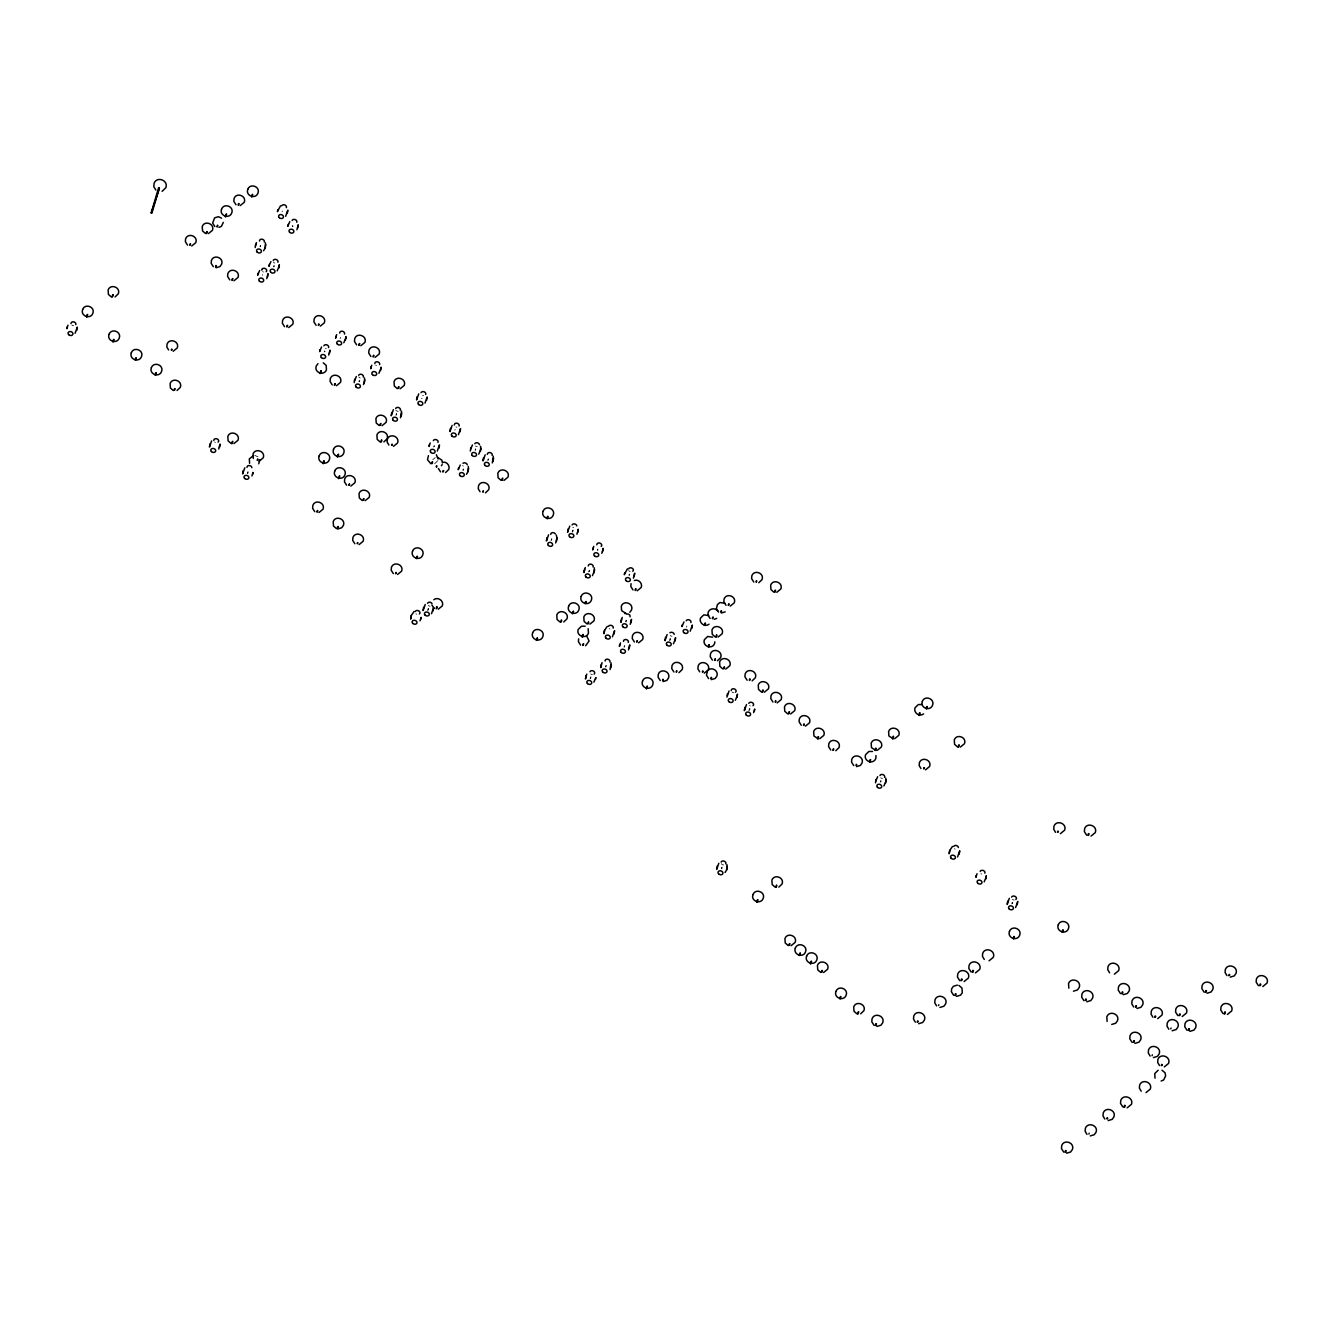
<?xml version="1.0" encoding="UTF-8"?>
<svg xmlns="http://www.w3.org/2000/svg" width="1334" height="1334" viewBox="0 0 1334 1334"><rect width="100%" height="100%" fill="white"/><g stroke="black" fill="none" stroke-linecap="round" stroke-linejoin="round"><path stroke-width="0.75" stroke-dasharray="5 3.75" d="M262.548 274.587L262.331 275.304M282.341 211.005L282.091 211.789M274.404 265.783L274.037 266.967M247.74 471.786L247.257 473.37M324.279 351.742L324.879 350.842L324.812 351.959M340.537 337.402L340.12 338.653M359.28 380.473L358.929 381.674M395.831 415.241L396.565 413.523L396.498 415.057M421.427 398.633L422.094 398.449M433.617 446.957L434.234 445.639L434.284 446.773M455.127 429.365L454.827 430.215M428.231 608.371L427.58 610.438M463.198 468.968L462.781 470.218M475.037 450.092L475.754 448.808L475.571 450.308M488.111 458.863L487.644 460.363M551.025 540.403L551.759 538.703L551.692 540.22M572.753 531.882L573.07 529.982L572.103 532.066M589.628 570.568L589.261 571.769M597.248 550.375L597.849 549.058L597.899 550.192M590.629 678.689L590.929 676.788L590.078 678.472M605.869 665.433L605.403 667.017M629.214 574.137L628.864 575.237M626.03 620.21L625.546 621.794M623.928 646.94L624.646 645.639L624.462 647.14M686.86 626.03L686.526 627.13M721.294 868.818L722.011 867.117L721.944 868.634M749.991 708.688L749.508 710.288M1012.289 902.284L1011.806 903.868M259.913 246.623L260.647 245.339L260.463 246.84M292.73 225.713L293.03 226.63M670.085 638.502L669.468 640.487M880.59 780.69L880.223 781.874M273.503 266.767L273.92 265.499M292.379 226.813L292.73 225.629M247.79 473.587L248.291 471.902M359.463 381.874L359.846 380.607M463.332 470.435L463.698 469.234M428.231 610.238L428.714 608.654M488.311 460.18L488.661 458.996M588.611 571.952L589.144 570.302M629.398 575.438L629.765 574.254M606.053 666.833L606.436 665.549M626.08 621.994L626.58 620.327M670.135 640.303L670.618 638.719M748.841 710.472L749.458 708.487M880.774 782.091L881.14 780.807M1012.456 903.685L1012.823 902.484M437.886 460.597L434.651 463.748M432.766 459.68L435.234 457.629M254.844 455.411L257.979 456.828M573.603 527.597A2.501 1.934 16.9 0 1 572.82 527.163M477.272 446.64A2.501 1.934 16.9 0 1 475.504 445.99M456.945 427.163A2.501 1.934 16.9 0 1 455.961 426.947M423.545 395.564A2.501 1.934 16.9 0 1 422.561 395.364M398.182 411.389A2.501 1.934 16.9 0 1 395.831 410.072M215.441 442.438A2.501 1.934 16.9 0 1 214.657 441.988M430.048 606.186A2.501 1.934 16.9 0 1 428.281 605.519M416.725 614.24A2.501 1.934 16.9 0 1 415.941 613.79M592.446 674.62A2.501 1.934 16.9 0 1 590.679 673.97M610.005 629.048A2.501 1.934 16.9 0 1 609.221 628.597M671.952 636.235A2.501 1.934 16.9 0 1 670.185 635.584M723.645 864.966A2.501 1.934 16.9 0 1 721.277 863.648M955.177 849.158A2.501 1.934 16.9 0 1 954.394 848.707M882.458 778.422A2.501 1.934 16.9 0 1 880.69 777.755M750.358 706.003A2.501 1.934 16.9 0 1 749.558 705.569M733.867 692.73A2.501 1.934 16.9 0 1 732.099 692.063M376.471 365.533A2.501 1.934 16.9 0 1 375.688 365.099M360.18 378.006A2.501 1.934 16.9 0 1 358.796 376.888M326.396 348.691A2.501 1.934 16.9 0 1 325.413 348.474M274.754 263.098A2.501 1.934 16.9 0 1 273.37 261.981M263.465 272.019A2.501 1.934 16.9 0 1 262.665 271.586M73.67 325.729A2.501 1.934 16.9 0 1 71.903 325.079M1014.157 900.016A2.501 1.934 16.9 0 1 1012.389 899.366M981.724 874.07A2.501 1.934 16.9 0 1 980.94 873.62M463.265 466.1A2.501 1.934 16.9 0 1 462.665 465.449M630.132 571.569A2.501 1.934 16.9 0 1 628.731 570.452"/><path stroke-width="1.5" d="M223.328 222.394L221.411 226.363L219.009 227.364M578.639 638.819L578.422 641.704L580.59 645.089M631.049 583.658L630.832 586.543L633 589.928M714.857 641.821L714.607 643.455C712.273 649.991 701.901 646.14 704.402 639.653L707.67 636.468L712.623 637.168M66.983 328.381L67.984 325.163M76.738 330.482L77.272 327.163L75.104 333.267M209.688 445.556L209.455 447.057L211.606 440.937M209.738 445.289L209.988 443.722M218.726 449.041L220.027 444.072L219.743 445.806M255.478 245.823L256.478 242.605M257.762 274.887L259.63 270.535M265.483 242.871L265.233 247.907L263.598 250.709M265.233 247.907L265.766 244.589M269.051 265.95L270.919 261.597M277.522 211.372L280.507 205.82M267.517 276.972L268.051 273.67L266.75 278.639M242.888 472.436L242.638 473.937L244.806 467.817M242.921 472.169L243.172 470.602M287.577 211.656L287.81 210.155L285.659 216.275M277.172 270.852L279.056 266.466M279.106 266.233L279.34 264.732L278.806 268.051M287.294 213.473L287.544 211.906M287.927 225.996L289.795 221.644M251.909 475.921L252.943 472.686M297.682 228.097L298.216 224.779L296.915 229.765M319.71 351.326L321.577 346.973M329.465 353.427L329.998 350.108L328.698 355.077M335.684 337.852L336.685 334.634M343.805 342.738L345.689 338.369M345.739 338.119L345.973 336.618L345.439 339.937M354.477 380.857L356.345 376.505M363.465 384.609L364.482 381.374M364.532 381.14L364.499 377.922M370.769 368.401L371.769 365.183M378.889 373.287L380.774 368.918M380.824 368.668L381.057 367.167L380.523 370.485M391.462 414.307L391.229 415.791L393.38 409.671M391.512 414.04L391.762 412.456M400.5 417.792L401.517 411.089M416.808 398.482L416.575 399.983L418.726 393.863M416.858 398.216L417.108 396.648M426.613 400.317L427.147 396.998L424.979 403.101M429.164 446.156L430.182 442.938M411.272 615.524L410.739 618.859L411.272 615.524L414.007 611.539M439.219 446.423L439.47 444.922L437.302 451.042M438.936 448.241L439.186 446.673M450.208 430.082L449.975 431.566L452.126 425.446M450.258 429.798L450.508 428.231M420.01 620.86L421.027 617.625M423.612 607.253L423.078 610.588L425.246 604.469M460.013 431.899L460.547 428.581L458.396 434.701M433.133 610.922L433.65 607.604L431.499 613.723M458.346 469.401L460.213 465.049M470.585 449.291L472.469 444.939M466.466 474.304L468.101 471.502L468.351 466.466M478.723 454.177L480.607 449.808M480.64 449.558L480.607 446.34M485.192 454.811L483.041 460.93L483.325 459.163M492.313 462.915L493.33 456.211M546.657 539.47L546.423 540.97L548.574 534.851M546.69 539.203L546.94 537.635M555.694 542.955L556.995 537.986L556.261 534.967M568.151 528.881L567.617 532.233L569.768 526.113M576.888 534.217L577.905 530.982M577.956 530.732L578.189 529.231L577.655 532.549M584.242 571.019L583.992 572.503L585.293 567.534M584.275 570.752L584.525 569.168M592.796 549.575L593.797 546.356M592.413 575.638L594.28 571.269M594.33 571.019L594.297 567.8M601.784 553.327L602.801 550.092M602.851 549.841L603.085 548.341L602.551 551.659M585.709 677.539L585.476 679.039L586.76 674.054M585.759 677.272L586.01 675.704M593.88 682.158L595.764 677.789M604.252 632.166L604.019 633.667L604.552 630.332L607.287 626.346M604.302 631.899L604.552 630.332M601.017 666.083L600.784 667.567L602.068 662.598M601.067 665.816L601.317 664.232M614.057 634L614.59 630.682L612.423 636.802M624.412 574.42L627.397 568.868M610.055 669.568L611.089 662.865M621.177 620.844L620.944 622.344L622.228 617.375M621.21 620.577L621.461 619.009M619.476 646.123L620.477 642.905M634.184 576.521L634.701 573.203L633.4 578.172M630.982 622.678L631.516 619.36L630.215 624.329M629.231 648.224L629.765 644.906L628.464 649.875M665.516 637.318L664.982 640.654L667.133 634.534M673.403 643.772L675.271 639.403M675.321 639.169L675.554 637.669L675.037 640.987M682.074 626.313L683.942 621.961M691.829 628.414L692.363 625.096L690.195 631.199M726.897 697.132L729.048 691.012M727.18 695.381L727.43 693.797M735.317 700.267L737.185 695.898M737.235 695.648L737.469 694.147L736.935 697.465M717.208 866.049L716.675 869.384L718.826 863.265M744.605 709.138L744.355 710.638L746.506 704.519M744.639 708.871L744.889 707.287M725.079 872.503L726.713 869.718L726.98 864.665M753.627 712.623L754.644 709.388M875.771 781.074L877.655 776.705M883.908 785.959L885.793 781.591M885.826 781.34L885.793 778.122M949.424 852.276L949.191 853.777L949.725 850.442L952.459 846.456M949.474 852.009L949.725 850.442M959.229 854.11L959.763 850.792L957.595 856.895M976.021 876.938L977.038 873.72M984.159 881.824L986.026 877.455M986.076 877.205L986.31 875.704L985.793 879.023M1007.437 902.935L1007.187 904.435L1009.338 898.316M1007.47 902.668L1007.72 901.084M1017.242 904.752L1017.759 901.434L1015.608 907.554M66.933 328.648L67.234 326.813M255.194 247.574L255.728 244.239M257.712 275.154L258.012 273.303M269.001 266.216L269.301 264.382M277.489 211.639L277.772 209.805M287.877 226.28L288.177 224.429M319.66 351.592L319.96 349.758M335.634 338.119L335.935 336.268M354.194 382.625L354.727 379.29M370.719 368.668L371.019 366.817M429.131 446.423L429.415 444.572M458.296 469.685L458.596 467.834M470.318 451.059L470.835 447.707M483.275 459.43L483.558 457.595M592.746 549.841L593.046 547.991M624.379 574.687L624.662 572.853M619.426 646.39L619.726 644.555M682.024 626.58L682.324 624.746M875.504 782.825L876.021 779.49M975.988 877.205L976.271 875.354M219.493 447.39L219.793 445.573M252.693 474.27L252.976 472.436M364.232 382.958L364.766 379.64M401.267 416.125L401.801 412.806M420.794 619.193L421.077 617.375M468.101 471.502L468.634 468.184M480.357 451.376L480.89 448.074M493.08 461.247L493.613 457.946M556.461 541.304L556.995 537.986M594.047 572.836L594.564 569.518M595.514 679.373L595.814 677.539M610.822 667.9L611.356 664.582M726.713 869.718L727.247 866.4M754.41 710.955L754.694 709.138M885.543 783.158L886.076 779.84M86.493 316.775L87.16 314.574M86.927 316.942L87.694 314.424M112.073 296.898L112.74 294.714M112.59 296.748L113.173 294.881M159.396 188.478L151.126 213.223L158.579 187.844M151.859 213.257L159.33 187.877M112.79 341.888L113.557 339.386M113.323 341.737L113.99 339.553M135.168 360.03L135.835 357.845M135.601 360.197L136.268 358.012M189.745 245.123L190.128 243.872M190.278 244.989L190.562 244.039M155.128 375.254L155.878 372.753M155.644 375.104L156.311 372.92M206.186 233.433L206.753 231.549M171.302 350.125L171.586 349.175M206.62 233.6L207.187 231.716M171.736 350.292L172.019 349.341M216.925 226.83L217.409 225.263M217.459 226.697L217.842 225.429M225.313 216.708L226.08 214.207M225.746 216.875L226.597 214.057M174.154 390.178L174.621 388.611M174.571 390.345L175.054 388.778M215.558 266.75L215.941 265.499M215.991 266.917L216.358 265.666M238.119 205.102L238.586 203.535M238.636 204.952L239.019 203.702M251.542 196.882L252.309 194.38M252.059 196.732L252.726 194.547M231.883 280.257L232.349 278.689M232.399 280.107L232.883 278.539M231.666 443.672L232.333 441.487M232.199 443.538L232.866 441.337M286.743 326.713L287.11 325.463M287.16 326.88L287.644 325.313M257.179 460.347L257.562 459.096M257.695 460.197L257.996 459.263M318.292 325.313L318.676 324.062M318.809 325.163L319.093 324.229M320.027 373.57L320.877 370.752M320.544 373.42L321.311 370.919M334.35 385.226L334.817 383.658M334.867 385.076L335.251 383.825M358.763 345.206L359.23 343.638M322.911 463.498L323.662 460.997M323.345 463.665L324.195 460.847M359.28 345.072L359.763 343.505M316.875 512.023L317.359 510.455M317.409 511.872L317.792 510.622M337.285 456.912L338.052 454.41M337.819 456.778L338.586 454.26M373.02 356.862L373.487 355.294M373.537 356.712L373.92 355.461M338.486 478.639L339.253 476.138M339.019 478.489L339.77 475.988M348.824 485.243L349.208 483.992M349.358 485.092L349.641 484.159M337.152 528.531L337.719 526.647M337.585 528.698L338.252 526.496M379.973 425.162L380.44 423.595M380.407 425.329L380.974 423.462M363.081 500.167L363.548 498.599M380.874 441.904L381.441 440.02M363.515 500.333L363.982 498.766M381.391 441.754L381.874 440.187M397.982 388.561L398.566 386.677M398.516 388.411L398.983 386.843M357.162 543.488L357.445 542.554M357.595 543.655L357.879 542.721M391.596 445.189L391.896 444.255M392.029 445.356L392.313 444.422M395.564 573.653L395.931 572.403M396.081 573.503L396.365 572.569M431.732 463.415L432.199 461.847M432.166 463.582L432.633 462.014M436.201 466.817L436.485 465.866M436.635 466.983L436.918 466.033M416.375 558.462L417.042 556.278M442.755 471.902L443.138 470.652M416.808 558.629L417.475 556.445M443.288 471.752L443.672 470.502M436.151 608.688L436.718 606.803M436.685 608.537L437.152 606.97M482.741 491.896L483.025 490.945M483.175 492.063L483.458 491.112M501.751 480.257L502.318 478.372M502.284 480.107L502.851 478.222M546.907 518.526L547.574 516.341M547.34 518.693L548.007 516.508M536.385 640.42L537.152 637.902M536.918 640.27L537.585 638.069M560.73 621.961L561.297 620.093M561.264 621.827L561.731 620.26M572.403 613.757L573.153 611.239M572.92 613.607L573.587 611.406M585.026 603.652L585.676 601.467M585.543 603.502L586.11 601.634M582.008 636.935L582.775 634.434M582.441 637.102L583.208 634.6M587.86 623.595L588.327 622.028M588.294 623.762L588.761 622.194M582.691 645.439L583.158 643.872M583.208 645.289L583.692 643.722M625.062 613.723L625.346 612.79M635.101 590.278L635.568 588.711M635.534 590.445L636.001 588.878M636.601 642.004L636.985 640.754M637.135 641.871L637.419 640.92M646.273 688.661L647.04 686.16M646.707 688.828L647.474 686.326M662.531 680.257L662.831 679.306M662.965 680.423L663.248 679.473M676.121 672.036L676.505 670.785M676.655 671.886L676.938 670.952M704.385 625.296L705.052 623.095M704.819 625.463L705.486 623.261M712.323 618.509L712.689 617.258M712.74 618.676L713.223 617.108M708.254 646.907L708.921 644.706M708.688 647.073L709.354 644.872M702.368 671.969L702.651 671.035M720.777 612.023L721.144 610.772M702.801 672.136L703.085 671.202M721.294 611.872L721.577 610.939M715.924 636.852L716.491 634.967M716.358 637.018L716.925 635.134M728.214 605.319L728.597 604.069M728.748 605.169L729.131 603.918M714.524 660.463L714.991 658.896M715.041 660.313L715.424 659.063M710.805 678.622L711.189 677.372M711.239 678.789L711.622 677.539M723.645 668.551L724.129 666.983M724.079 668.718L724.562 667.15M755.994 582.074L756.361 580.824M756.511 581.924L756.795 580.99M774.604 592.079L775.171 590.212M775.137 591.946L775.604 590.378M749.291 680.24L749.675 678.989M749.725 680.407L750.108 679.156M762.198 691.962L762.765 690.078M762.631 692.129L763.198 690.245M775.154 702.051L775.521 700.8M775.671 701.901L775.954 700.967M788.427 713.79L789.011 711.906M788.961 713.64L789.528 711.756M803.468 725.279L803.852 724.029M803.902 725.446L804.285 724.195M756.745 902.168L757.512 899.666M757.278 902.017L757.945 899.833M817.492 738.803L818.159 736.601M818.025 738.652L818.592 736.768M775.838 887.077L776.405 885.192M776.271 887.243L776.838 885.359M832.866 750.392L833.35 748.824M833.4 750.242L833.783 748.991M788.894 945.472L789.478 943.588M789.428 945.322L789.911 943.755M856.028 765.299L856.311 764.365M856.461 765.466L856.745 764.532M799.183 955.361L799.85 953.176M799.616 955.528L800.367 953.026M869.451 761.914L870.118 759.713M869.885 762.081L870.652 759.58M810.355 963.732L811.122 961.214M875.037 750.425L875.704 748.224M875.554 750.275L876.138 748.391M810.789 963.898L811.556 961.38M821.494 972.002L821.977 970.435M892.463 738.769L893.213 736.268M821.927 972.169L822.411 970.602M892.98 738.619L893.647 736.435M918.826 715.291L919.593 712.79M919.259 715.458L920.026 712.956M926.213 708.654L926.88 706.47M926.646 708.821L927.313 706.636M839.786 998.682L840.453 996.498M840.22 998.849L840.887 996.665M923.645 768.684L923.928 767.734M924.062 768.851L924.445 767.6M857.662 1013.79L858.229 1011.922M858.096 1013.957L858.763 1011.772M958.129 747.14L958.796 744.939M958.662 746.99L959.229 745.106M875.337 1025.396L875.854 1023.695M875.954 1025.629L876.471 1023.928M917.175 1022.261L917.559 1020.977M917.925 1022.061L918.176 1021.21M938.569 1005.553L938.819 1004.719M954.927 995.364L955.444 993.663M955.544 995.598L956.061 993.897M961.014 980.69L961.531 978.989M961.764 980.507L962.148 979.239M972.353 972.019L972.87 970.318M972.97 972.253L973.486 970.552M1013.323 938.669L1013.99 936.468M1013.757 938.836L1014.407 936.635M1057.512 831.982L1057.779 831.132M1058.129 832.216L1058.396 831.365M1087.927 835.217L1088.444 833.533M1088.544 835.468L1089.061 833.767M1062.097 932.099L1062.764 929.915M1062.531 932.266L1063.198 930.081M1085.359 1000.333L1085.743 999.049M1085.976 1000.567L1086.36 999.299M1065.016 1152.176L1065.533 1150.475M1065.633 1152.409L1066.149 1150.708M1121.761 993.647L1122.278 991.946M1122.378 993.88L1122.894 992.196M1088.928 1134.05L1089.194 1133.2M1135.451 1007.037L1135.834 1005.753M1136.068 1007.27L1136.451 1006.003M1106.803 1118.709L1107.053 1117.859M1107.42 1118.943L1107.67 1118.092M1133.316 1042.354L1133.833 1040.67M1134.05 1042.171L1134.45 1040.904M1123.945 1107.403L1124.579 1105.286M1124.679 1107.22L1125.196 1105.519M1154.727 1017.308L1155.111 1016.024M1155.477 1017.125L1155.744 1016.275M1152.076 1055.711L1152.343 1054.861M1170.785 1028.881L1171.052 1028.03M1161.33 1065.633L1161.714 1064.365M1162.081 1065.449L1162.331 1064.599M1179.106 1015.658L1179.623 1013.957M1179.856 1015.474L1180.24 1014.207M1188.294 1030.315L1188.811 1028.631M1188.911 1030.565L1189.428 1028.864M1205.386 992.213L1205.903 990.512M1206.136 992.029L1206.52 990.762M1228.764 975.671L1229.148 974.404M1229.498 975.487L1229.765 974.637M1224.162 1014.04L1224.812 1011.906M1224.912 1013.857L1225.429 1012.156M1259.696 985.693L1260.196 984.008M1260.43 985.509L1260.813 984.242M258.763 463.798L259.73 459.746M441.421 465.716L442.171 464.616M428.481 455.661L427.464 459.68L430.915 463.798M707.47 671.169L706.453 675.204L708.621 678.589M317.976 363.632L316.258 366.016C313.757 372.486 324.129 376.338 326.463 369.801L326.146 365.333L323.228 362.815M629.831 612.306L631.516 609.971C634 603.485 623.645 599.666 621.294 606.17L621.594 610.605L625.996 613.473M162.098 191.346L165.833 187.71C168.701 180.24 156.762 175.855 154.077 183.342L153.827 186.66L155.845 190.062M115.074 296.932L118.326 293.763C120.827 287.277 110.455 283.458 108.121 289.962L108.404 294.397L111.356 296.965M177.055 390.512L180.307 387.36C182.808 380.874 172.436 377.038 170.102 383.558L170.402 387.994L173.337 390.562M383.875 441.938L387.127 438.769C389.628 432.283 379.256 428.464 376.905 434.967L377.205 439.403L380.157 441.971M445.573 472.553L448.824 469.401C450.225 465.683 446.69 461.264 442.738 462.264M485.459 492.863L488.711 489.695C491.195 483.208 480.84 479.39 478.489 485.893L478.272 488.778L480.04 491.729M433.833 599.7C437.886 596.415 444.222 600.934 442.321 605.869L438.236 609.204M563.748 621.994L566.983 618.826C569.485 612.339 559.113 608.521 556.778 615.041L557.078 619.476L560.013 622.028M585.609 645.773L589.094 640.987L586.86 636.335M758.813 582.725L762.048 579.556C764.549 573.07 754.177 569.251 751.842 575.771L751.626 578.656L753.793 582.041M725.162 611.856L721.327 613.023M716.708 618.342L714.307 619.343M709.054 624.179C705.002 627.547 698.616 622.995 700.533 618.042L703.802 614.857L708.754 615.558M678.939 672.686L682.191 669.535C684.692 663.048 674.32 659.229 671.986 665.733L671.752 668.617L673.92 672.002M717.425 660.797L720.677 657.629C723.178 651.142 712.806 647.323 710.472 653.843L710.238 656.728L712.406 660.113M708.387 669.935C712.456 666.667 718.793 671.169 716.875 676.105L715.207 678.456L711.372 679.623M752.126 680.89L755.361 677.722C757.862 671.235 747.49 667.417 745.156 673.937L744.939 676.822L747.107 680.207M835.784 750.725L839.036 747.574C841.521 741.087 831.165 737.252 828.814 743.772L828.597 746.656L830.765 750.042M923.595 713.873C919.543 717.242 913.156 712.689 915.074 707.737L918.342 704.552L922.027 704.535M778.839 887.11L782.091 883.942C784.592 877.455 774.22 873.637 771.886 880.157L772.169 884.575L775.121 887.143M860.68 1013.823L863.915 1010.655C866.416 1004.169 856.044 1000.35 853.71 1006.87L854.01 1011.289L856.945 1013.857M1158.162 1070.235L1154.744 1073.553L1155.044 1078.189M240.187 205.619L244.272 202.284C246.773 195.798 236.401 191.979 234.067 198.483L233.834 201.367L236.001 204.752M208.371 233.633L212.44 230.298C214.941 223.812 204.569 219.977 202.234 226.497L202.535 230.932L205.469 233.483M191.729 245.973L195.815 242.621C198.299 236.135 187.944 232.316 185.593 238.819L185.376 241.704L187.544 245.106M233.967 280.774L238.036 277.422C240.537 270.935 230.165 267.117 227.831 273.637L227.614 276.522L229.782 279.907M173.187 351.259L177.272 347.924C179.773 341.437 169.401 337.619 167.05 344.122L166.833 347.007L168.601 349.958M288.728 327.547L292.796 324.212C295.298 317.725 284.926 313.89 282.591 320.41L282.374 323.295L284.542 326.68M320.277 326.146L324.345 322.811C326.847 316.325 316.492 312.49 314.14 319.009L313.924 321.894L316.091 325.279M360.83 345.739L364.916 342.388C367.417 335.901 357.045 332.083 354.711 338.586L354.477 341.471L356.645 344.872M375.104 357.379L379.173 354.044C381.674 347.557 371.302 343.722 368.968 350.242L368.751 353.126L370.902 356.512M336.435 385.743L340.503 382.391C343.005 375.905 332.633 372.086 330.298 378.606L330.082 381.491L332.233 384.876M400.167 388.761L404.235 385.409C406.737 378.939 396.381 375.104 394.03 381.624L394.33 386.06L397.265 388.611M233.934 443.572L238.019 440.237C240.52 433.75 230.148 429.915 227.814 436.435L228.114 440.87L231.049 443.422M382.058 425.696L386.126 422.344C388.628 415.858 378.256 412.039 375.921 418.543L376.221 422.978L379.156 425.546M259.163 461.18L263.248 457.829C265.733 451.359 255.378 447.524 253.026 454.044L253.327 458.479M393.497 446.34L397.565 442.988C400.067 436.501 389.711 432.683 387.36 439.203L387.143 442.088L388.894 445.039M350.825 486.076L354.894 482.741C357.395 476.255 347.023 472.419 344.689 478.939L344.472 481.824L346.64 485.209M365.166 500.684L369.235 497.349C371.736 490.862 361.364 487.043 359.029 493.547L359.33 497.982L362.264 500.55M318.959 512.539L323.045 509.204C325.546 502.718 315.174 498.883 312.84 505.403L312.606 508.287L314.774 511.672M503.935 480.457L508.004 477.122C510.505 470.635 500.133 466.8 497.799 473.32L498.099 477.755L501.034 480.323M359.046 544.639L363.131 541.287C365.633 534.817 355.261 530.982 352.91 537.502L352.693 540.387L354.861 543.772M397.549 574.487L401.617 571.152C404.119 564.666 393.747 560.83 391.412 567.35L391.195 570.235L393.363 573.62M637.185 590.795L641.254 587.46C642.805 583.325 638.469 578.889 634.334 580.473M589.945 624.112L594.014 620.777C596.515 614.29 586.143 610.472 583.808 616.975L584.109 621.411L587.043 623.978M776.788 592.296L780.857 588.944C783.358 582.458 772.986 578.639 770.652 585.159L770.952 589.595L773.887 592.146M730.198 606.153L734.284 602.801C736.785 596.315 726.413 592.496 724.079 599.016L723.845 601.901L726.013 605.286M638.602 642.838L642.671 639.503C645.172 633.016 634.801 629.198 632.466 635.701L632.249 638.586L634.417 641.987M718.092 637.052L722.178 633.717C724.679 627.23 714.307 623.395 711.972 629.915L712.256 634.35L715.207 636.902M704.269 673.12L708.337 669.768C710.839 663.281 700.467 659.463 698.132 665.983L697.915 668.868L699.666 671.819M725.729 669.084L729.815 665.733C732.299 659.246 721.944 655.428 719.593 661.931L719.893 666.366L722.828 668.934M764.382 692.179L768.451 688.828C770.952 682.341 760.58 678.522 758.246 685.042L758.546 689.461L761.481 692.029M777.138 702.885L781.207 699.533C783.708 693.046 773.336 689.228 771.002 695.748L770.785 698.632L772.953 702.018M790.612 713.99L794.697 710.655C797.182 704.169 786.827 700.333 784.475 706.853L784.776 711.289L787.71 713.857M805.453 726.13L809.538 722.778C812.022 716.291 801.667 712.473 799.316 718.976L799.099 721.861L801.267 725.262M819.776 738.686L823.845 735.351C826.346 728.864 815.974 725.046 813.64 731.549L813.94 735.984L818.342 738.853M894.73 738.669L898.816 735.317C901.3 728.831 890.945 725.012 888.594 731.532L888.894 735.951L893.296 738.819M877.305 750.325L881.39 746.973C883.875 740.487 873.52 736.668 871.169 743.171L871.469 747.607L875.871 750.475M960.413 747.04L964.482 743.688C966.983 737.202 956.611 733.383 954.277 739.886L954.577 744.322L957.512 746.89M925.529 769.835L929.615 766.483C932.099 759.996 921.744 756.178 919.393 762.681L919.176 765.566L920.944 768.517M1060.363 833.7L1064.615 830.198C1067.233 823.428 1056.395 819.426 1053.96 826.23L1053.727 829.248L1055.561 832.333M1091.029 836.084L1095.281 832.599C1097.882 825.813 1087.06 821.827 1084.609 828.631L1084.392 831.649L1086.643 835.184M791.079 945.689L795.164 942.338C797.649 935.851 787.293 932.032 784.942 938.536L785.242 942.971L788.177 945.539M823.578 972.519L827.664 969.184C830.148 962.698 819.793 958.863 817.442 965.382L817.742 969.818L820.677 972.386M989.078 960.797L993.33 957.295C995.948 950.525 985.109 946.54 982.674 953.343L982.441 956.345L984.275 959.429M975.454 972.886L979.723 969.384C982.324 962.614 971.502 958.612 969.051 965.416L968.817 968.434L971.085 971.969M964.115 981.557L968.384 978.055C970.985 971.285 960.163 967.3 957.712 974.103L957.479 977.105L959.746 980.657M1262.781 986.56L1267.05 983.058C1269.651 976.288 1258.829 972.303 1256.378 979.106L1256.161 982.107L1258.412 985.659M1182.207 1016.525L1186.476 1013.023C1189.078 1006.253 1178.255 1002.251 1175.804 1009.071L1175.571 1012.072L1177.839 1015.624M1227.397 1014.474L1231.666 1010.972C1234.267 1004.202 1223.445 1000.217 1220.994 1007.02L1220.76 1010.021L1223.028 1013.573M1164.299 1066.917L1168.567 1063.431C1171.169 1056.645 1160.347 1052.659 1157.895 1059.463L1157.679 1062.464L1159.513 1065.549M1127.163 1107.837L1131.432 1104.352C1134.033 1097.582 1123.211 1093.58 1120.76 1100.383L1120.527 1103.401L1122.794 1106.937M1114.39 974.17L1118.642 970.668C1121.26 963.898 1110.422 959.913 1107.987 966.716L1107.754 969.718L1109.588 972.803M1157.712 1018.592L1161.964 1015.091C1164.565 1008.321 1153.743 1004.335 1151.292 1011.139L1151.075 1014.14L1152.909 1017.225M1161.147 1081.007L1163.648 1079.973L1165.649 1075.821L1165.082 1072.836L1162.014 1070.218M1146.023 1092.579L1150.292 1089.094C1152.893 1082.308 1142.071 1078.322 1139.62 1085.126L1139.386 1088.144L1141.22 1091.212M253.443 455.561L249.308 458.896L249.608 463.332M216.108 267.75L219.943 266.583L221.611 264.249C224.112 257.762 213.757 253.927 211.406 260.447L211.189 263.332L213.357 266.717M337.902 528.898L341.737 527.73L343.405 525.396C345.906 518.909 335.534 515.074 333.2 521.594L333.5 526.03L336.435 528.581M662.998 681.557L666.833 680.407L668.501 678.056C671.002 671.569 660.647 667.75 658.296 674.27L658.079 677.138L660.247 680.54M856.495 766.6L860.33 765.449L861.997 763.098C864.499 756.611 854.127 752.793 851.792 759.313L851.576 762.198L853.743 765.583M957.395 985.109L953.426 986.276L951.626 988.761L951.392 991.779L953.66 995.314M956.545 996.381L960.547 995.164L962.298 992.729L961.964 988.044L958.896 985.426M1073.453 991.179L1077.438 989.961L1079.206 987.51C1081.807 980.74 1070.985 976.755 1068.534 983.558L1068.851 988.177M939.92 1007.437L943.922 1006.22L945.673 1003.785C948.274 996.998 937.452 993.013 935.001 999.816L934.767 1002.834L936.618 1005.903M1230.231 977.122L1234.233 975.921L1235.984 973.47C1238.602 966.7 1227.78 962.698 1225.329 969.501L1225.096 972.519L1226.93 975.604M1123.378 994.68L1127.363 993.463L1129.131 991.012C1131.732 984.242 1120.91 980.257 1118.459 987.06L1118.226 990.061L1120.493 993.613M1086.826 1001.784L1090.828 1000.567L1092.579 998.115C1095.197 991.345 1084.359 987.36 1081.924 994.164L1081.691 997.165L1083.958 1000.717M876.955 1026.43L880.957 1025.212L882.708 1022.761C885.309 1015.991 874.487 1011.989 872.036 1018.792L871.802 1021.811L874.07 1025.362M918.659 1023.712L922.661 1022.494L924.412 1020.043C927.013 1013.273 916.191 1009.271 913.74 1016.074L913.507 1019.093L915.357 1022.178M1207.003 993.246L1211.005 992.029L1212.756 989.578C1215.357 982.808 1204.535 978.806 1202.084 985.626L1201.851 988.627L1204.118 992.179M1136.935 1008.487L1140.937 1007.27L1142.688 1004.819C1145.289 998.049 1134.467 994.063 1132.016 1000.867L1131.799 1003.868L1133.633 1006.953M1111.722 1024.445L1115.708 1023.228L1117.475 1020.777C1120.076 1014.007 1109.254 1010.021 1106.803 1016.825L1107.12 1021.444M1172.136 1030.765L1176.138 1029.548L1177.889 1027.097C1180.507 1020.327 1169.668 1016.325 1167.217 1023.128L1167 1026.146L1168.834 1029.231M1189.895 1031.349L1193.897 1030.131L1195.648 1027.697C1198.265 1020.91 1187.427 1016.925 1184.976 1023.728L1184.759 1026.746L1187.01 1030.282M1134.917 1043.388L1138.919 1042.171L1140.67 1039.736C1143.288 1032.95 1132.449 1028.964 1129.998 1035.768L1129.781 1038.786L1132.032 1042.321M1153.426 1057.579L1157.428 1056.378L1159.179 1053.927C1161.781 1047.157 1150.959 1043.155 1148.507 1049.958L1148.291 1052.976L1150.125 1056.061M1108.154 1120.577L1112.156 1119.376L1113.907 1116.925C1116.508 1110.155 1105.686 1106.153 1103.235 1112.956L1103.001 1115.974L1104.852 1119.059M1090.278 1135.918L1094.28 1134.7L1096.031 1132.266C1098.649 1125.479 1087.827 1121.494 1085.376 1128.297L1085.142 1131.315L1086.977 1134.384M1066.616 1153.193L1070.618 1151.976L1072.369 1149.541C1074.971 1142.754 1064.148 1138.769 1061.697 1145.572L1061.48 1148.591L1063.732 1152.126M437.485 457.329L441.854 460.13L442.404 462.981M585.209 626.196L581.524 626.196L578.239 629.381C575.754 635.868 586.11 639.72 588.461 633.183L588.144 628.698M872.553 751.476L868.868 751.476L865.599 754.66C863.098 761.147 873.47 764.999 875.804 758.462L876.004 755.528M724.846 603.235L719.91 602.534L717.425 604.585L716.408 608.604L718.576 611.989M221.544 218.142L218.409 216.725L214.607 217.842L212.656 223.112L214.824 226.497M710.122 618.476L707.954 615.091L708.171 612.206C709.771 608.004 715.924 607.587 718.059 611.522M440.553 471.869L438.386 468.484M434.05 608.337L431.882 604.952M436.351 454.727L438.136 458.979M597.415 543.455A2.501 1.934 16.9 0 1 600.867 543.605A2.501 1.934 16.9 0 1 601.167 546.406M596.848 544.806A2.501 1.934 16.9 0 1 596.965 544.039M572.069 524.929A2.501 1.934 16.9 0 1 576.838 525.946M487.36 454.394A2.501 1.934 16.9 0 1 490.112 452.61A2.501 1.934 16.9 0 1 492.129 455.428M474.771 443.755A2.501 1.934 16.9 0 1 479.523 444.772M433.35 440.62A2.501 1.934 16.9 0 1 436.451 439.736A2.501 1.934 16.9 0 1 437.986 442.404M454.31 425.046A2.501 1.934 16.9 0 1 457.062 423.245A2.501 1.934 16.9 0 1 459.079 426.063M421.027 392.68A2.501 1.934 16.9 0 1 424.129 391.812A2.501 1.934 16.9 0 1 425.679 394.48M395.681 408.504A2.501 1.934 16.9 0 1 398.783 407.62A2.501 1.934 16.9 0 1 400.317 410.288M246.973 467.4A2.501 1.934 16.9 0 1 249.225 465.549A2.501 1.934 16.9 0 1 251.859 467.667M213.79 440.52A2.501 1.934 16.9 0 1 216.975 438.869A2.501 1.934 16.9 0 1 218.109 442.138M427.53 603.302A2.501 1.934 16.9 0 1 432.033 603.518M415.191 611.572A2.501 1.934 16.9 0 1 418.726 610.889A2.501 1.934 16.9 0 1 419.393 613.94M589.928 671.736A2.501 1.934 16.9 0 1 593.447 671.052A2.501 1.934 16.9 0 1 594.13 674.12M608.471 626.38A2.501 1.934 16.9 0 1 611.572 625.496A2.501 1.934 16.9 0 1 613.123 628.164M626.563 614.074A2.501 1.934 16.9 0 1 630.032 616.842M605.119 661.047A2.501 1.934 16.9 0 1 607.87 659.246A2.501 1.934 16.9 0 1 609.888 662.064M623.528 641.354A2.501 1.934 16.9 0 1 626.263 639.57A2.501 1.934 16.9 0 1 628.281 642.388M669.885 632.766A2.501 1.934 16.9 0 1 674.204 634.384M686.243 620.777A2.501 1.934 16.9 0 1 689.344 619.91A2.501 1.934 16.9 0 1 690.879 622.578M721.127 862.081A2.501 1.934 16.9 0 1 724.229 861.197A2.501 1.934 16.9 0 1 725.779 863.882M953.643 846.473A2.501 1.934 16.9 0 1 958.412 847.507M879.956 775.538A2.501 1.934 16.9 0 1 883.058 774.654A2.501 1.934 16.9 0 1 884.592 777.322M748.808 703.335A2.501 1.934 16.9 0 1 752.343 702.651A2.501 1.934 16.9 0 1 753.01 705.719M731.232 690.612A2.501 1.934 16.9 0 1 734.417 688.944A2.501 1.934 16.9 0 1 735.551 692.213M374.821 363.632A2.501 1.934 16.9 0 1 377.572 361.847A2.501 1.934 16.9 0 1 379.59 364.649M358.646 375.338A2.501 1.934 16.9 0 1 361.747 374.454A2.501 1.934 16.9 0 1 363.298 377.122M323.879 345.806A2.501 1.934 16.9 0 1 326.98 344.922A2.501 1.934 16.9 0 1 328.531 347.59M339.72 333.083A2.501 1.934 16.9 0 1 342.471 331.282A2.501 1.934 16.9 0 1 344.489 334.1M281.691 205.853A2.501 1.934 16.9 0 1 284.809 204.969A2.501 1.934 16.9 0 1 286.343 207.637M292.096 220.477A2.501 1.934 16.9 0 1 295.198 219.593A2.501 1.934 16.9 0 1 296.748 222.261M259.513 241.054A2.501 1.934 16.9 0 1 262.264 239.253A2.501 1.934 16.9 0 1 264.282 242.071M273.22 260.43A2.501 1.934 16.9 0 1 276.321 259.546A2.501 1.934 16.9 0 1 277.872 262.214M262.364 268.768A2.501 1.934 16.9 0 1 265.816 268.918A2.501 1.934 16.9 0 1 266.133 271.736M261.798 270.118A2.501 1.934 16.9 0 1 261.931 269.351M71.035 323.612A2.501 1.934 16.9 0 1 71.152 322.845M71.602 322.261A2.501 1.934 16.9 0 1 75.788 324.646M1011.639 897.132A2.501 1.934 16.9 0 1 1015.174 896.448A2.501 1.934 16.9 0 1 1015.841 899.516M980.19 871.402A2.501 1.934 16.9 0 1 983.308 870.518A2.501 1.934 16.9 0 1 984.842 873.186M462.948 463.298A2.501 1.934 16.9 0 1 467.284 464.899M588.327 565.983A2.501 1.934 16.9 0 1 591.079 564.199A2.501 1.934 16.9 0 1 593.096 567M550.742 534.434A2.501 1.934 16.9 0 1 555.361 533.9M628.581 568.884A2.501 1.934 16.9 0 1 632.116 568.201A2.501 1.934 16.9 0 1 632.783 571.269M82.641 309.521C80.14 315.991 90.512 319.843 92.846 313.323C95.348 306.837 84.976 303.001 82.641 309.521M109.038 334.334C106.537 340.804 116.908 344.656 119.243 338.119C121.744 331.632 111.372 327.814 109.038 334.334M131.299 352.793C128.814 359.263 139.17 363.115 141.521 356.578C144.022 350.092 133.65 346.273 131.299 352.793M151.359 367.7C148.858 374.17 159.23 378.022 161.564 371.486C164.065 364.999 153.693 361.18 151.359 367.7M221.544 209.155C219.059 215.624 229.415 219.476 231.766 212.94C234.25 206.453 223.895 202.635 221.544 209.155M247.774 189.328C245.289 195.798 255.644 199.65 257.979 193.113C260.48 186.627 250.125 182.808 247.774 189.328M319.143 455.945C316.642 462.431 327.013 466.283 329.348 459.746C331.849 453.26 321.477 449.425 319.143 455.945M333.517 449.358C331.032 455.844 341.387 459.68 343.738 453.16C346.24 446.673 335.868 442.838 333.517 449.358M334.717 471.085C332.233 477.555 342.588 481.407 344.939 474.887C347.424 468.401 337.068 464.566 334.717 471.085M412.523 551.225C410.022 557.695 420.393 561.547 422.728 555.011C425.229 548.524 414.857 544.706 412.523 551.225M543.055 511.289C540.553 517.759 550.925 521.611 553.26 515.074C555.761 508.587 545.389 504.769 543.055 511.289M532.616 632.85C530.132 639.336 540.487 643.188 542.838 636.652C545.323 630.165 534.967 626.346 532.616 632.85M568.634 606.186C566.133 612.673 576.505 616.525 578.839 609.988C581.341 603.502 570.969 599.683 568.634 606.186M581.157 596.415C578.673 602.885 589.028 606.737 591.362 600.2C593.863 593.713 583.492 589.895 581.157 596.415M642.521 681.107C640.02 687.577 650.375 691.429 652.726 684.892C655.227 678.406 644.856 674.587 642.521 681.107M752.976 894.614C750.492 901.084 760.847 904.936 763.198 898.399C765.683 891.912 755.327 888.094 752.976 894.614M795.314 948.124C792.83 954.594 803.185 958.446 805.536 951.909C808.037 945.422 797.665 941.604 795.314 948.124M806.603 956.161C804.102 962.648 814.474 966.5 816.808 959.963C819.309 953.476 808.938 949.658 806.603 956.161M835.934 991.445C833.433 997.915 843.805 1001.767 846.14 995.231C848.641 988.744 838.269 984.926 835.934 991.445M922.344 701.417C919.86 707.887 930.215 711.739 932.566 705.202C935.051 698.716 924.695 694.897 922.344 701.417M1009.454 931.415C1006.97 937.902 1017.325 941.754 1019.676 935.217C1022.161 928.731 1011.806 924.912 1009.454 931.415M1058.246 924.862C1055.744 931.332 1066.116 935.184 1068.451 928.664C1070.952 922.178 1060.58 918.342 1058.246 924.862M594.48 555.811A2.485 1.934 16.9 0 0 598.633 555.628A2.485 1.934 16.9 0 0 595.831 552.743A2.485 1.934 16.9 0 0 594.48 555.811M569.568 536.702A2.485 1.934 16.9 0 0 573.737 536.518A2.485 1.934 16.9 0 0 570.935 533.633A2.485 1.934 16.9 0 0 569.568 536.702M484.992 465.416A2.485 1.934 16.9 0 0 489.144 465.216A2.485 1.934 16.9 0 0 486.36 462.331A2.485 1.934 16.9 0 0 484.992 465.416M472.269 455.528A2.485 1.934 16.9 0 0 476.421 455.344A2.485 1.934 16.9 0 0 473.637 452.459A2.485 1.934 16.9 0 0 472.269 455.528M430.849 452.393A2.485 1.934 16.9 0 0 435.001 452.209A2.485 1.934 16.9 0 0 432.216 449.325A2.485 1.934 16.9 0 0 430.849 452.393M451.943 436.051A2.485 1.934 16.9 0 0 456.095 435.851A2.485 1.934 16.9 0 0 453.293 432.983A2.485 1.934 16.9 0 0 451.943 436.051M418.543 404.469A2.485 1.934 16.9 0 0 422.695 404.269A2.485 1.934 16.9 0 0 419.893 401.384A2.485 1.934 16.9 0 0 418.543 404.469M393.18 420.277A2.485 1.934 16.9 0 0 397.349 420.093A2.485 1.934 16.9 0 0 394.547 417.208A2.485 1.934 16.9 0 0 393.18 420.277M244.606 478.422A2.485 1.934 16.9 0 0 248.758 478.222A2.485 1.934 16.9 0 0 245.956 475.338A2.485 1.934 16.9 0 0 244.606 478.422M211.422 451.542A2.485 1.934 16.9 0 0 215.574 451.342A2.485 1.934 16.9 0 0 212.773 448.457A2.485 1.934 16.9 0 0 211.422 451.542M425.046 615.074A2.485 1.934 16.9 0 0 429.198 614.874A2.485 1.934 16.9 0 0 426.396 612.006A2.485 1.934 16.9 0 0 425.046 615.074M412.706 623.345A2.485 1.934 16.9 0 0 416.858 623.145A2.485 1.934 16.9 0 0 414.057 620.277A2.485 1.934 16.9 0 0 412.706 623.345M587.444 683.525A2.485 1.934 16.9 0 0 591.596 683.325A2.485 1.934 16.9 0 0 588.794 680.44A2.485 1.934 16.9 0 0 587.444 683.525M605.986 638.152A2.485 1.934 16.9 0 0 610.138 637.952A2.485 1.934 16.9 0 0 607.337 635.084A2.485 1.934 16.9 0 0 605.986 638.152M622.895 626.83A2.485 1.934 16.9 0 0 627.047 626.63A2.485 1.934 16.9 0 0 624.245 623.762A2.485 1.934 16.9 0 0 622.895 626.83M602.751 672.053A2.485 1.934 16.9 0 0 606.903 671.869A2.485 1.934 16.9 0 0 604.102 668.984A2.485 1.934 16.9 0 0 602.751 672.053M621.16 652.376A2.485 1.934 16.9 0 0 625.312 652.176A2.485 1.934 16.9 0 0 622.511 649.291A2.485 1.934 16.9 0 0 621.16 652.376M666.95 645.139A2.485 1.934 16.9 0 0 671.102 644.939A2.485 1.934 16.9 0 0 668.301 642.054A2.485 1.934 16.9 0 0 666.95 645.139M683.758 632.566A2.485 1.934 16.9 0 0 687.91 632.366A2.485 1.934 16.9 0 0 685.109 629.481A2.485 1.934 16.9 0 0 683.758 632.566M718.642 873.87A2.485 1.934 16.9 0 0 722.795 873.67A2.485 1.934 16.9 0 0 719.993 870.785A2.485 1.934 16.9 0 0 718.642 873.87M951.159 858.262A2.485 1.934 16.9 0 0 955.311 858.062A2.485 1.934 16.9 0 0 952.509 855.177A2.485 1.934 16.9 0 0 951.159 858.262M877.455 787.31A2.485 1.934 16.9 0 0 881.607 787.11A2.485 1.934 16.9 0 0 878.823 784.242A2.485 1.934 16.9 0 0 877.455 787.31M746.323 715.107A2.485 1.934 16.9 0 0 750.475 714.924A2.485 1.934 16.9 0 0 747.674 712.039A2.485 1.934 16.9 0 0 746.323 715.107M728.864 701.617A2.485 1.934 16.9 0 0 733.016 701.417A2.485 1.934 16.9 0 0 730.215 698.549A2.485 1.934 16.9 0 0 728.864 701.617M372.453 374.637A2.485 1.934 16.9 0 0 376.605 374.454A2.485 1.934 16.9 0 0 373.803 371.569A2.485 1.934 16.9 0 0 372.453 374.637M356.161 387.11A2.485 1.934 16.9 0 0 360.313 386.91A2.485 1.934 16.9 0 0 357.512 384.042A2.485 1.934 16.9 0 0 356.161 387.11M321.394 357.579A2.485 1.934 16.9 0 0 325.546 357.379A2.485 1.934 16.9 0 0 322.745 354.51A2.485 1.934 16.9 0 0 321.394 357.579M337.352 344.089A2.485 1.934 16.9 0 0 341.521 343.889A2.485 1.934 16.9 0 0 338.719 341.02A2.485 1.934 16.9 0 0 337.352 344.089M279.206 217.625A2.485 1.934 16.9 0 0 283.358 217.425A2.485 1.934 16.9 0 0 280.557 214.557A2.485 1.934 16.9 0 0 279.206 217.625M289.611 232.249A2.485 1.934 16.9 0 0 293.763 232.049A2.485 1.934 16.9 0 0 290.962 229.181A2.485 1.934 16.9 0 0 289.611 232.249M257.145 252.059A2.485 1.934 16.9 0 0 261.314 251.876A2.485 1.934 16.9 0 0 258.513 248.991A2.485 1.934 16.9 0 0 257.145 252.059M270.735 272.203A2.485 1.934 16.9 0 0 274.887 272.003A2.485 1.934 16.9 0 0 272.086 269.135A2.485 1.934 16.9 0 0 270.735 272.203M259.43 281.14A2.485 1.934 16.9 0 0 263.582 280.94A2.485 1.934 16.9 0 0 260.797 278.056A2.485 1.934 16.9 0 0 259.43 281.14M68.668 334.634A2.485 1.934 16.9 0 0 72.82 334.434A2.485 1.934 16.9 0 0 70.018 331.549A2.485 1.934 16.9 0 0 68.668 334.634M1009.154 908.904A2.485 1.934 16.9 0 0 1013.306 908.721A2.485 1.934 16.9 0 0 1010.505 905.836A2.485 1.934 16.9 0 0 1009.154 908.904M977.705 883.175A2.485 1.934 16.9 0 0 981.857 882.975A2.485 1.934 16.9 0 0 979.056 880.106A2.485 1.934 16.9 0 0 977.705 883.175M460.013 475.654A2.485 1.934 16.9 0 0 464.182 475.454A2.485 1.934 16.9 0 0 461.381 472.586A2.485 1.934 16.9 0 0 460.013 475.654M585.959 576.988A2.485 1.934 16.9 0 0 590.112 576.805A2.485 1.934 16.9 0 0 587.31 573.92A2.485 1.934 16.9 0 0 585.959 576.988M548.374 545.456A2.485 1.934 16.9 0 0 552.526 545.256A2.485 1.934 16.9 0 0 549.741 542.371A2.485 1.934 16.9 0 0 548.374 545.456M626.096 580.674A2.485 1.934 16.9 0 0 630.248 580.473A2.485 1.934 16.9 0 0 627.447 577.589A2.485 1.934 16.9 0 0 626.096 580.674"/></g></svg>
